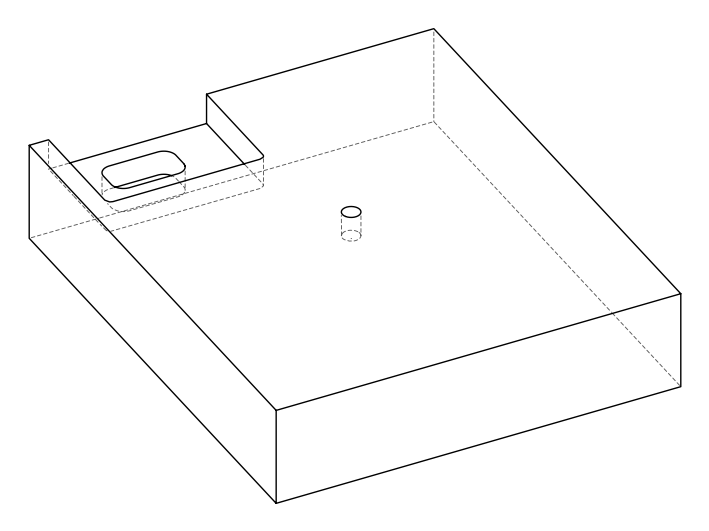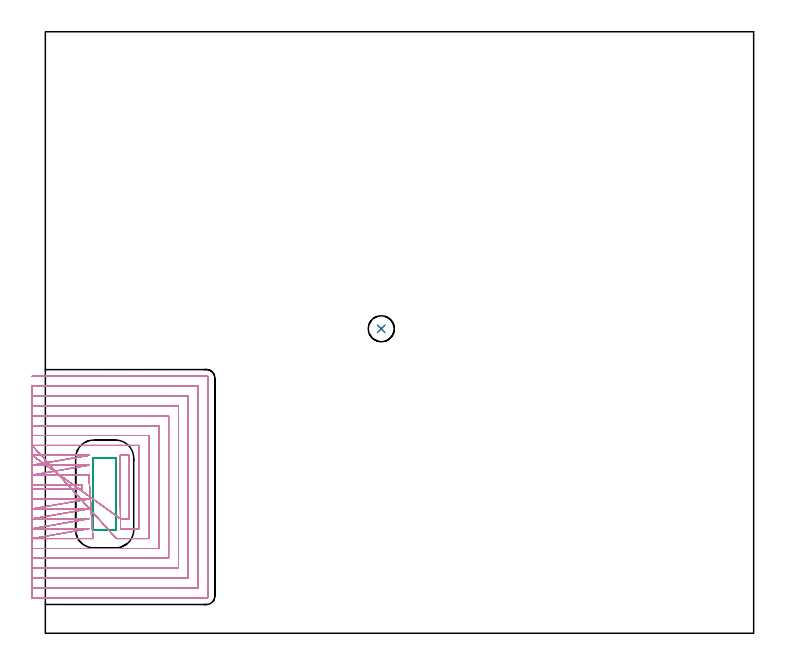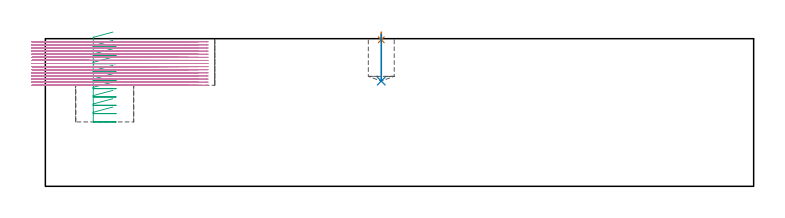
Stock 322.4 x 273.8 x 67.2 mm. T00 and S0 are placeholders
(PLAN: 4 operations, 3 tool changes, 97 min)
(1 SPOT_DRILL | STEP1POCKET | NXT0321_9005460120000 | 0.03 min | 1 mm3)
(2 DRILL_BLIND_HOLE_INTO_CENTER | STEP1POCKET | NXT0301_089 | 0.09 min | 1948 mm3)
(3 MILL_RECTANGULAR_POCKET | POCKET_RECTANGULAR_STRAIGHT | UGT0201_010 | Follow Part, ap 4, ae 75% | 2.82 min | 46866 mm3)
(4 MILL_SLOT | SLOT_PARTIAL_RECTANGULAR | UGT0201_014 | Follow Part, ap 1.5, ae 75% | 94.05 min | 148403 mm3)
(TOOL NXT0321_9005460120000 | NC Spot Drill, 142deg, 12mm, Carbide, Uncoated | D12 PA142 FL30 Z2)
(TOOL NXT0301_089 | Carbide Drill 11.8mm [860.1-1180-035A1-MM 2214] | D11.8 PA140 FL55 Z2)
(TOOL UGT0201_010 | End Mill 16 mm | D16 FL22 Z2)
(TOOL UGT0201_014 | End mill 6 mm | D6 FL24 Z4)
(OP 1 SPOT_DRILL)
G17 G21 G94 G90
T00 M6
G54
G17 G0 G90 X152.9 Y138.6 S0 M3
G43 Z77.2 H0
G94 G81 G98 Z66.692 F250. R70.2
G80
M5
M2
(OP 2 DRILL_BLIND_HOLE_INTO_CENTER)
G17 G21 G94 G90
T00 M6
G54
G17 G0 G90 X152.9 Y138.6 S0 M3
G43 Z77.2 H1
G94 G81 G98 Z47.9 F250. R69.2
G80
M5
M2
(OP 3 MILL_RECTANGULAR_POCKET)
G17 G21 G94 G90
T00 M6
G54
G17 G0 G90 X30.722 Y79.9 S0 M3
G43 Z77.2 H0
Z70.2
G94 G1 X22. Z67.863 F250.
X21.955 Z67.851
X21.855 Y79.845 Z67.82
X21.8 Y79.745 Z67.79
Y79.7 Z67.777
Y63.4 Z63.41
Y47.1 F500.
G3 X22. Y46.9 R0.2
G1 X32.
G3 X32.2 Y47.1 R0.2
G1 Y79.7
G3 X32. Y79.9 R0.2
G1 X22.
G3 X21.8 Y79.7 R0.2
G1 Y63.4
Y62.4
G0 X30.722 Y79.9 Z66.41
G1 X22. Z64.073 F250.
X21.955 Z64.061
X21.855 Y79.845 Z64.03
X21.8 Y79.745 Z64.
Y79.7 Z63.987
Y63.4 Z59.62
Y47.1 F500.
G3 X22. Y46.9 R0.2
G1 X32.
G3 X32.2 Y47.1 R0.2
G1 Y79.7
G3 X32. Y79.9 R0.2
G1 X22.
G3 X21.8 Y79.7 R0.2
G1 Y63.4
Y62.4
G0 X30.722 Y79.9 Z62.62
G1 X22. Z60.283 F250.
X21.955 Z60.271
X21.855 Y79.845 Z60.24
X21.8 Y79.745 Z60.21
Y79.7 Z60.198
Y63.4 Z55.83
Y47.1 F500.
G3 X22. Y46.9 R0.2
G1 X32.
G3 X32.2 Y47.1 R0.2
G1 Y79.7
G3 X32. Y79.9 R0.2
G1 X22.
G3 X21.8 Y79.7 R0.2
G1 Y63.4
Y62.4
G0 X30.722 Y79.9 Z58.83
G1 X22. Z56.493 F250.
X21.955 Z56.481
X21.855 Y79.845 Z56.45
X21.8 Y79.745 Z56.42
Y79.7 Z56.408
Y63.4 Z52.04
Y47.1 F500.
G3 X22. Y46.9 R0.2
G1 X32.
G3 X32.2 Y47.1 R0.2
G1 Y79.7
G3 X32. Y79.9 R0.2
G1 X22.
G3 X21.8 Y79.7 R0.2
G1 Y63.4
Y62.4
G0 X30.722 Y79.9 Z55.04
G1 X22. Z52.703 F250.
X21.955 Z52.691
X21.855 Y79.845 Z52.66
X21.8 Y79.745 Z52.63
Y79.7 Z52.618
Y63.4 Z48.25
Y47.1 F500.
G3 X22. Y46.9 R0.2
G1 X32.
G3 X32.2 Y47.1 R0.2
G1 Y79.7
G3 X32. Y79.9 R0.2
G1 X22.
G3 X21.8 Y79.7 R0.2
G1 Y63.4
Y62.4
G0 X30.722 Y79.9 Z51.25
G1 X22. Z48.913 F250.
X21.955 Z48.901
X21.855 Y79.845 Z48.87
X21.8 Y79.745 Z48.84
Y79.7 Z48.828
Y63.4 Z44.46
Y47.1 F500.
G3 X22. Y46.9 R0.2
G1 X32.
G3 X32.2 Y47.1 R0.2
G1 Y79.7
G3 X32. Y79.9 R0.2
G1 X22.
G3 X21.8 Y79.7 R0.2
G1 Y63.4
Y62.4
G0 X30.722 Y79.9 Z47.46
G1 X22. Z45.123 F250.
X21.955 Z45.111
X21.855 Y79.845 Z45.08
X21.8 Y79.745 Z45.05
Y79.7 Z45.038
Y63.4 Z40.67
Y47.1 F500.
G3 X22. Y46.9 R0.2
G1 X32.
G3 X32.2 Y47.1 R0.2
G1 Y79.7
G3 X32. Y79.9 R0.2
G1 X22.
G3 X21.8 Y79.7 R0.2
G1 Y63.4
Y62.4
G0 X30.722 Y79.9 Z43.67
G1 X22. Z41.333 F250.
X21.955 Z41.321
X21.855 Y79.845 Z41.29
X21.8 Y79.745 Z41.26
Y79.7 Z41.248
Y63.4 Z36.88
Y47.1 F500.
G3 X22. Y46.9 R0.2
G1 X32.
G3 X32.2 Y47.1 R0.2
G1 Y79.7
G3 X32. Y79.9 R0.2
G1 X22.
G3 X21.8 Y79.7 R0.2
G1 Y63.4
Y62.4
G0 X30.722 Y79.9 Z39.88
G1 X22. Z37.543 F250.
X21.955 Z37.531
X21.855 Y79.845 Z37.5
X21.8 Y79.745 Z37.47
Y79.7 Z37.458
Y63.4 Z33.09
Y47.1 F500.
G3 X22. Y46.9 R0.2
G1 X32.
G3 X32.2 Y47.1 R0.2
G1 Y79.7
G3 X32. Y79.9 R0.2
G1 X22.
G3 X21.8 Y79.7 R0.2
G1 Y63.4
Y62.4
G0 X30.722 Y79.9 Z36.09
G1 X22. Z33.753 F250.
X21.955 Z33.741
X21.855 Y79.845 Z33.71
X21.8 Y79.745 Z33.68
Y79.7 Z33.668
Y63.4 Z29.3
Y47.1 F500.
G3 X22. Y46.9 R0.2
G1 X32.
G3 X32.2 Y47.1 R0.2
G1 Y79.7
G3 X32. Y79.9 R0.2
G1 X22.
G3 X21.8 Y79.7 R0.2
G1 Y63.4
Y62.4
G0 Z77.2
M5
M2
(OP 4 MILL_SLOT)
G17 G21 G94 G90
T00 M6
G54
G17 G0 G90 X-6. Y65.6 S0 M3
G43 Z77.2 H0
Z65.787
G94 G1 X-3. F250.
X16.8 F500.
Y67.5
X-3.
X-6. F250.
Y61.1
X-3.
X16.8 F500.
X19.8 F250.
X-6. Y56.6 F500.
X-3. F250.
X16.8 F500.
X19.8 F250.
X-6. Y52.1 F500.
X-3. F250.
X16.8 F500.
X19.8 F250.
X-6. Y47.6 F500.
X-3. F250.
X16.798 F500.
X19.798 F250.
X-6. Y43.1 F500.
X-3. F250.
X18.667 F500.
X21.667 F250.
X19.8 Y72. F500.
X16.8 F250.
X-3. F500.
X-6. F250.
X19.8 Y76.5 F500.
X16.8 F250.
X-3. F500.
X-6. F250.
X19.962 Y81. F500.
X16.962 F250.
X-3. F500.
X-6. F250.
X34.2 Y52.1 F500.
X37.2 F250.
X38.1 F500.
Y81.
X37.037
X34.037 F250.
X34.206 Y47.6 F500.
X37.206 F250.
X42.6 F500.
Y85.5
X-3.
X-6. F250.
X32.338 Y43.1 F500.
X35.338 F250.
X47.1 F500.
Y90.
X-3.
X-6. F250.
Y38.6
X-3.
X51.6 F500.
Y94.5
X-3.
X-6. F250.
Y34.1
X-3.
X56.1 F500.
Y99.
X-3.
X-6. F250.
Y29.6
X-3.
X60.6 F500.
Y103.5
X-3.
X-6. F250.
Y25.1
X-3.
X65.1 F500.
Y108.
X-3.
X-6. F250.
Y20.6
X-3.
X69.6 F500.
Y112.5
X-3.
X-6. F250.
Y16.1
X-3.
X73.4 F500.
G3 X74.1 Y16.8 R0.7
G1 Y116.3
G3 X73.4 Y117. R0.7
G1 X-3.
X-6. F250.
G0 Y65.6 Z64.373
G1 X-3.
X16.8 F500.
Y67.5
X-3.
X-6. F250.
Y61.1
X-3.
X16.8 F500.
X19.8 F250.
X-6. Y56.6 F500.
X-3. F250.
X16.8 F500.
X19.8 F250.
X-6. Y52.1 F500.
X-3. F250.
X16.8 F500.
X19.8 F250.
X-6. Y47.6 F500.
X-3. F250.
X16.798 F500.
X19.798 F250.
X-6. Y43.1 F500.
X-3. F250.
X18.667 F500.
X21.667 F250.
X19.8 Y72. F500.
X16.8 F250.
X-3. F500.
X-6. F250.
X19.8 Y76.5 F500.
X16.8 F250.
X-3. F500.
X-6. F250.
X19.962 Y81. F500.
X16.962 F250.
X-3. F500.
X-6. F250.
X34.2 Y52.1 F500.
X37.2 F250.
X38.1 F500.
Y81.
X37.037
X34.037 F250.
X34.206 Y47.6 F500.
X37.206 F250.
X42.6 F500.
Y85.5
X-3.
X-6. F250.
X32.338 Y43.1 F500.
X35.338 F250.
X47.1 F500.
Y90.
X-3.
X-6. F250.
Y38.6
X-3.
X51.6 F500.
Y94.5
X-3.
X-6. F250.
Y34.1
X-3.
X56.1 F500.
Y99.
X-3.
X-6. F250.
Y29.6
X-3.
X60.6 F500.
Y103.5
X-3.
X-6. F250.
Y25.1
X-3.
X65.1 F500.
Y108.
X-3.
X-6. F250.
Y20.6
X-3.
X69.6 F500.
Y112.5
X-3.
X-6. F250.
Y16.1
X-3.
X73.4 F500.
G3 X74.1 Y16.8 R0.7
G1 Y116.3
G3 X73.4 Y117. R0.7
G1 X-3.
X-6. F250.
G0 Y65.6 Z62.96
G1 X-3.
X16.8 F500.
Y67.5
X-3.
X-6. F250.
Y61.1
X-3.
X16.8 F500.
X19.8 F250.
X-6. Y56.6 F500.
X-3. F250.
X16.8 F500.
X19.8 F250.
X-6. Y52.1 F500.
X-3. F250.
X16.8 F500.
X19.8 F250.
X-6. Y47.6 F500.
X-3. F250.
X16.798 F500.
X19.798 F250.
X-6. Y43.1 F500.
X-3. F250.
X18.667 F500.
X21.667 F250.
X19.8 Y72. F500.
X16.8 F250.
X-3. F500.
X-6. F250.
X19.8 Y76.5 F500.
X16.8 F250.
X-3. F500.
X-6. F250.
X19.962 Y81. F500.
X16.962 F250.
X-3. F500.
X-6. F250.
X34.2 Y52.1 F500.
X37.2 F250.
X38.1 F500.
Y81.
X37.037
X34.037 F250.
X34.206 Y47.6 F500.
X37.206 F250.
X42.6 F500.
Y85.5
X-3.
X-6. F250.
X32.338 Y43.1 F500.
X35.338 F250.
X47.1 F500.
Y90.
X-3.
X-6. F250.
Y38.6
X-3.
X51.6 F500.
Y94.5
X-3.
X-6. F250.
Y34.1
X-3.
X56.1 F500.
Y99.
X-3.
X-6. F250.
Y29.6
X-3.
X60.6 F500.
Y103.5
X-3.
X-6. F250.
Y25.1
X-3.
X65.1 F500.
Y108.
X-3.
X-6. F250.
Y20.6
X-3.
X69.6 F500.
Y112.5
X-3.
X-6. F250.
Y16.1
X-3.
X73.4 F500.
G3 X74.1 Y16.8 R0.7
G1 Y116.3
G3 X73.4 Y117. R0.7
G1 X-3.
X-6. F250.
G0 Y65.6 Z61.547
G1 X-3.
X16.8 F500.
Y67.5
X-3.
X-6. F250.
Y61.1
X-3.
X16.8 F500.
X19.8 F250.
X-6. Y56.6 F500.
X-3. F250.
X16.8 F500.
X19.8 F250.
X-6. Y52.1 F500.
X-3. F250.
X16.8 F500.
X19.8 F250.
X-6. Y47.6 F500.
X-3. F250.
X16.798 F500.
X19.798 F250.
X-6. Y43.1 F500.
X-3. F250.
X18.667 F500.
X21.667 F250.
X19.8 Y72. F500.
X16.8 F250.
X-3. F500.
X-6. F250.
X19.8 Y76.5 F500.
X16.8 F250.
X-3. F500.
X-6. F250.
X19.962 Y81. F500.
X16.962 F250.
X-3. F500.
X-6. F250.
X34.2 Y52.1 F500.
X37.2 F250.
X38.1 F500.
Y81.
X37.037
X34.037 F250.
X34.204 Y47.6 F500.
X37.204 F250.
X42.6 F500.
Y85.5
X-3.
X-6. F250.
X32.336 Y43.1 F500.
X35.336 F250.
X47.1 F500.
Y90.
X-3.
X-6. F250.
Y38.6
X-3.
X51.6 F500.
Y94.5
X-3.
X-6. F250.
Y34.1
X-3.
X56.1 F500.
Y99.
X-3.
X-6. F250.
Y29.6
X-3.
X60.6 F500.
Y103.5
X-3.
X-6. F250.
Y25.1
X-3.
X65.1 F500.
Y108.
X-3.
X-6. F250.
Y20.6
X-3.
X69.6 F500.
Y112.5
X-3.
X-6. F250.
Y16.1
X-3.
X73.4 F500.
G3 X74.1 Y16.8 R0.7
G1 Y116.3
G3 X73.4 Y117. R0.7
G1 X-3.
X-6. F250.
G0 Y65.6 Z60.133
G1 X-3.
X16.8 F500.
Y67.5
X-3.
X-6. F250.
Y61.1
X-3.
X16.8 F500.
X19.8 F250.
X-6. Y56.6 F500.
X-3. F250.
X16.8 F500.
X19.8 F250.
X-6. Y52.1 F500.
X-3. F250.
X16.8 F500.
X19.8 F250.
X-6. Y47.6 F500.
X-3. F250.
X16.798 F500.
X19.798 F250.
X-6. Y43.1 F500.
X-3. F250.
X18.667 F500.
X21.667 F250.
X19.8 Y72. F500.
X16.8 F250.
X-3. F500.
X-6. F250.
X19.8 Y76.5 F500.
X16.8 F250.
X-3. F500.
X-6. F250.
X19.962 Y81. F500.
X16.962 F250.
X-3. F500.
X-6. F250.
X34.2 Y52.1 F500.
X37.2 F250.
X38.1 F500.
Y81.
X37.037
X34.037 F250.
X34.204 Y47.6 F500.
X37.204 F250.
X42.6 F500.
Y85.5
X-3.
X-6. F250.
X32.336 Y43.1 F500.
X35.336 F250.
X47.1 F500.
Y90.
X-3.
X-6. F250.
Y38.6
X-3.
X51.6 F500.
Y94.5
X-3.
X-6. F250.
Y34.1
X-3.
X56.1 F500.
Y99.
X-3.
X-6. F250.
Y29.6
X-3.
X60.6 F500.
Y103.5
X-3.
X-6. F250.
Y25.1
X-3.
X65.1 F500.
Y108.
X-3.
X-6. F250.
Y20.6
X-3.
X69.6 F500.
Y112.5
X-3.
X-6. F250.
Y16.1
X-3.
X73.4 F500.
G3 X74.1 Y16.8 R0.7
G1 Y116.3
G3 X73.4 Y117. R0.7
G1 X-3.
X-6. F250.
G0 Y65.6 Z58.72
G1 X-3.
X16.8 F500.
Y67.5
X-3.
X-6. F250.
Y61.1
X-3.
X16.8 F500.
X19.8 F250.
X-6. Y56.6 F500.
X-3. F250.
X16.8 F500.
X19.8 F250.
X-6. Y52.1 F500.
X-3. F250.
X16.8 F500.
X19.8 F250.
X-6. Y47.6 F500.
X-3. F250.
X16.798 F500.
X19.798 F250.
X-6. Y43.1 F500.
X-3. F250.
X18.667 F500.
X21.667 F250.
X19.8 Y72. F500.
X16.8 F250.
X-3. F500.
X-6. F250.
X19.8 Y76.5 F500.
X16.8 F250.
X-3. F500.
X-6. F250.
X19.962 Y81. F500.
X16.962 F250.
X-3. F500.
X-6. F250.
X34.2 Y52.1 F500.
X37.2 F250.
X38.1 F500.
Y81.
X37.037
X34.037 F250.
X34.206 Y47.6 F500.
X37.206 F250.
X42.6 F500.
Y85.5
X-3.
X-6. F250.
X32.338 Y43.1 F500.
X35.338 F250.
X47.1 F500.
Y90.
X-3.
X-6. F250.
Y38.6
X-3.
X51.6 F500.
Y94.5
X-3.
X-6. F250.
Y34.1
X-3.
X56.1 F500.
Y99.
X-3.
X-6. F250.
Y29.6
X-3.
X60.6 F500.
Y103.5
X-3.
X-6. F250.
Y25.1
X-3.
X65.1 F500.
Y108.
X-3.
X-6. F250.
Y20.6
X-3.
X69.6 F500.
Y112.5
X-3.
X-6. F250.
Y16.1
X-3.
X73.4 F500.
G3 X74.1 Y16.8 R0.7
G1 Y116.3
G3 X73.4 Y117. R0.7
G1 X-3.
X-6. F250.
G0 Y65.6 Z57.307
G1 X-3.
X16.8 F500.
Y67.5
X-3.
X-6. F250.
Y61.1
X-3.
X16.8 F500.
X19.8 F250.
X-6. Y56.6 F500.
X-3. F250.
X16.8 F500.
X19.8 F250.
X-6. Y52.1 F500.
X-3. F250.
X16.8 F500.
X19.8 F250.
X-6. Y47.6 F500.
X-3. F250.
X16.798 F500.
X19.798 F250.
X-6. Y43.1 F500.
X-3. F250.
X18.667 F500.
X21.667 F250.
X19.8 Y72. F500.
X16.8 F250.
X-3. F500.
X-6. F250.
X19.8 Y76.5 F500.
X16.8 F250.
X-3. F500.
X-6. F250.
X19.962 Y81. F500.
X16.962 F250.
X-3. F500.
X-6. F250.
X34.2 Y52.1 F500.
X37.2 F250.
X38.1 F500.
Y81.
X37.037
X34.037 F250.
X34.206 Y47.6 F500.
X37.206 F250.
X42.6 F500.
Y85.5
X-3.
X-6. F250.
X32.338 Y43.1 F500.
X35.338 F250.
X47.1 F500.
Y90.
X-3.
X-6. F250.
Y38.6
X-3.
X51.6 F500.
Y94.5
X-3.
X-6. F250.
Y34.1
X-3.
X56.1 F500.
Y99.
X-3.
X-6. F250.
Y29.6
X-3.
X60.6 F500.
Y103.5
X-3.
X-6. F250.
Y25.1
X-3.
X65.1 F500.
Y108.
X-3.
X-6. F250.
Y20.6
X-3.
X69.6 F500.
Y112.5
X-3.
X-6. F250.
Y16.1
X-3.
X73.4 F500.
G3 X74.1 Y16.8 R0.7
G1 Y116.3
G3 X73.4 Y117. R0.7
G1 X-3.
X-6. F250.
G0 Y65.6 Z55.893
G1 X-3.
X16.8 F500.
Y67.5
X-3.
X-6. F250.
Y61.1
X-3.
X16.8 F500.
X19.8 F250.
X-6. Y56.6 F500.
X-3. F250.
X16.8 F500.
X19.8 F250.
X-6. Y52.1 F500.
X-3. F250.
X16.8 F500.
X19.8 F250.
X-6. Y47.6 F500.
X-3. F250.
X16.798 F500.
X19.798 F250.
X-6. Y43.1 F500.
X-3. F250.
X18.667 F500.
X21.667 F250.
X19.8 Y72. F500.
X16.8 F250.
X-3. F500.
X-6. F250.
X19.8 Y76.5 F500.
X16.8 F250.
X-3. F500.
X-6. F250.
X19.962 Y81. F500.
X16.962 F250.
X-3. F500.
X-6. F250.
X34.2 Y52.1 F500.
X37.2 F250.
X38.1 F500.
Y81.
X37.037
X34.037 F250.
X34.206 Y47.6 F500.
X37.206 F250.
X42.6 F500.
Y85.5
X-3.
X-6. F250.
X32.338 Y43.1 F500.
X35.338 F250.
X47.1 F500.
Y90.
X-3.
X-6. F250.
Y38.6
X-3.
X51.6 F500.
Y94.5
X-3.
X-6. F250.
Y34.1
X-3.
X56.1 F500.
Y99.
X-3.
X-6. F250.
Y29.6
X-3.
X60.6 F500.
Y103.5
X-3.
X-6. F250.
Y25.1
X-3.
X65.1 F500.
Y108.
X-3.
X-6. F250.
Y20.6
X-3.
X69.6 F500.
Y112.5
X-3.
X-6. F250.
Y16.1
X-3.
X73.4 F500.
G3 X74.1 Y16.8 R0.7
G1 Y116.3
G3 X73.4 Y117. R0.7
G1 X-3.
X-6. F250.
G0 Y65.6 Z54.48
G1 X-3.
X16.8 F500.
Y67.5
X-3.
X-6. F250.
Y61.1
X-3.
X16.8 F500.
X19.8 F250.
X-6. Y56.6 F500.
X-3. F250.
X16.8 F500.
X19.8 F250.
X-6. Y52.1 F500.
X-3. F250.
X16.8 F500.
X19.8 F250.
X-6. Y47.6 F500.
X-3. F250.
X16.798 F500.
X19.798 F250.
X-6. Y43.1 F500.
X-3. F250.
X18.667 F500.
X21.667 F250.
X19.8 Y72. F500.
X16.8 F250.
X-3. F500.
X-6. F250.
X19.8 Y76.5 F500.
X16.8 F250.
X-3. F500.
X-6. F250.
X19.962 Y81. F500.
X16.962 F250.
X-3. F500.
X-6. F250.
X34.2 Y52.1 F500.
X37.2 F250.
X38.1 F500.
Y81.
X37.037
X34.037 F250.
X34.206 Y47.6 F500.
X37.206 F250.
X42.6 F500.
Y85.5
X-3.
X-6. F250.
X32.338 Y43.1 F500.
X35.338 F250.
X47.1 F500.
Y90.
X-3.
X-6. F250.
Y38.6
X-3.
X51.6 F500.
Y94.5
X-3.
X-6. F250.
Y34.1
X-3.
X56.1 F500.
Y99.
X-3.
X-6. F250.
Y29.6
X-3.
X60.6 F500.
Y103.5
X-3.
X-6. F250.
Y25.1
X-3.
X65.1 F500.
Y108.
X-3.
X-6. F250.
Y20.6
X-3.
X69.6 F500.
Y112.5
X-3.
X-6. F250.
Y16.1
X-3.
X73.4 F500.
G3 X74.1 Y16.8 R0.7
G1 Y116.3
G3 X73.4 Y117. R0.7
G1 X-3.
X-6. F250.
G0 Y65.6 Z53.067
G1 X-3.
X16.8 F500.
Y67.5
X-3.
X-6. F250.
Y61.1
X-3.
X16.8 F500.
X19.8 F250.
X-6. Y56.6 F500.
X-3. F250.
X16.8 F500.
X19.8 F250.
X-6. Y52.1 F500.
X-3. F250.
X16.8 F500.
X19.8 F250.
X-6. Y47.6 F500.
X-3. F250.
X16.798 F500.
X19.798 F250.
X-6. Y43.1 F500.
X-3. F250.
X18.667 F500.
X21.667 F250.
X19.8 Y72. F500.
X16.8 F250.
X-3. F500.
X-6. F250.
X19.8 Y76.5 F500.
X16.8 F250.
X-3. F500.
X-6. F250.
X19.962 Y81. F500.
X16.962 F250.
X-3. F500.
X-6. F250.
X34.2 Y52.1 F500.
X37.2 F250.
X38.1 F500.
Y81.
X37.037
X34.037 F250.
X34.206 Y47.6 F500.
X37.206 F250.
X42.6 F500.
Y85.5
X-3.
X-6. F250.
X32.338 Y43.1 F500.
X35.338 F250.
X47.1 F500.
Y90.
X-3.
X-6. F250.
Y38.6
X-3.
X51.6 F500.
Y94.5
X-3.
X-6. F250.
Y34.1
X-3.
X56.1 F500.
Y99.
X-3.
X-6. F250.
Y29.6
X-3.
X60.6 F500.
Y103.5
X-3.
X-6. F250.
Y25.1
X-3.
X65.1 F500.
Y108.
X-3.
X-6. F250.
Y20.6
X-3.
X69.6 F500.
Y112.5
X-3.
X-6. F250.
Y16.1
X-3.
X73.4 F500.
G3 X74.1 Y16.8 R0.7
G1 Y116.3
G3 X73.4 Y117. R0.7
G1 X-3.
X-6. F250.
G0 Y65.6 Z51.653
G1 X-3.
X16.8 F500.
Y67.5
X-3.
X-6. F250.
Y61.1
X-3.
X16.8 F500.
X19.8 F250.
X-6. Y56.6 F500.
X-3. F250.
X16.8 F500.
X19.8 F250.
X-6. Y52.1 F500.
X-3. F250.
X16.8 F500.
X19.8 F250.
X-6. Y47.6 F500.
X-3. F250.
X16.798 F500.
X19.798 F250.
X-6. Y43.1 F500.
X-3. F250.
X18.668 F500.
X21.668 F250.
X19.8 Y72. F500.
X16.8 F250.
X-3. F500.
X-6. F250.
X19.8 Y76.5 F500.
X16.8 F250.
X-3. F500.
X-6. F250.
X19.962 Y81. F500.
X16.962 F250.
X-3. F500.
X-6. F250.
X34.2 Y52.1 F500.
X37.2 F250.
X38.1 F500.
Y81.
X37.037
X34.037 F250.
X34.206 Y47.6 F500.
X37.206 F250.
X42.6 F500.
Y85.5
X-3.
X-6. F250.
X32.338 Y43.1 F500.
X35.338 F250.
X47.1 F500.
Y90.
X-3.
X-6. F250.
Y38.6
X-3.
X51.6 F500.
Y94.5
X-3.
X-6. F250.
Y34.1
X-3.
X56.1 F500.
Y99.
X-3.
X-6. F250.
Y29.6
X-3.
X60.6 F500.
Y103.5
X-3.
X-6. F250.
Y25.1
X-3.
X65.1 F500.
Y108.
X-3.
X-6. F250.
Y20.6
X-3.
X69.6 F500.
Y112.5
X-3.
X-6. F250.
Y16.1
X-3.
X73.4 F500.
G3 X74.1 Y16.8 R0.7
G1 Y116.3
G3 X73.4 Y117. R0.7
G1 X-3.
X-6. F250.
G0 Y65.6 Z50.24
G1 X-3.
X16.8 F500.
Y67.5
X-3.
X-6. F250.
Y61.1
X-3.
X16.8 F500.
X19.8 F250.
X-6. Y56.6 F500.
X-3. F250.
X16.8 F500.
X19.8 F250.
X-6. Y52.1 F500.
X-3. F250.
X16.8 F500.
X19.8 F250.
X-6. Y47.6 F500.
X-3. F250.
X16.798 F500.
X19.798 F250.
X-6. Y43.1 F500.
X-3. F250.
X18.668 F500.
X21.668 F250.
X19.8 Y72. F500.
X16.8 F250.
X-3. F500.
X-6. F250.
X19.8 Y76.5 F500.
X16.8 F250.
X-3. F500.
X-6. F250.
X19.962 Y81. F500.
X16.962 F250.
X-3. F500.
X-6. F250.
X34.2 Y52.1 F500.
X37.2 F250.
X38.1 F500.
Y81.
X37.037
X34.037 F250.
X34.206 Y47.6 F500.
X37.206 F250.
X42.6 F500.
Y85.5
X-3.
X-6. F250.
X32.338 Y43.1 F500.
X35.338 F250.
X47.1 F500.
Y90.
X-3.
X-6. F250.
Y38.6
X-3.
X51.6 F500.
Y94.5
X-3.
X-6. F250.
Y34.1
X-3.
X56.1 F500.
Y99.
X-3.
X-6. F250.
Y29.6
X-3.
X60.6 F500.
Y103.5
X-3.
X-6. F250.
Y25.1
X-3.
X65.1 F500.
Y108.
X-3.
X-6. F250.
Y20.6
X-3.
X69.6 F500.
Y112.5
X-3.
X-6. F250.
Y16.1
X-3.
X73.4 F500.
G3 X74.1 Y16.8 R0.7
G1 Y116.3
G3 X73.4 Y117. R0.7
G1 X-3.
X-6. F250.
G0 Y65.6 Z48.827
G1 X-3.
X16.8 F500.
Y67.5
X-3.
X-6. F250.
Y61.1
X-3.
X16.8 F500.
X19.8 F250.
X-6. Y56.6 F500.
X-3. F250.
X16.8 F500.
X19.8 F250.
X-6. Y52.1 F500.
X-3. F250.
X16.8 F500.
X19.8 F250.
X-6. Y47.6 F500.
X-3. F250.
X16.798 F500.
X19.798 F250.
X-6. Y43.1 F500.
X-3. F250.
X18.667 F500.
X21.667 F250.
X19.8 Y72. F500.
X16.8 F250.
X-3. F500.
X-6. F250.
X19.8 Y76.5 F500.
X16.8 F250.
X-3. F500.
X-6. F250.
X19.962 Y81. F500.
X16.962 F250.
X-3. F500.
X-6. F250.
X34.2 Y52.1 F500.
X37.2 F250.
X38.1 F500.
Y81.
X37.037
X34.037 F250.
X34.206 Y47.6 F500.
X37.206 F250.
X42.6 F500.
Y85.5
X-3.
X-6. F250.
X32.338 Y43.1 F500.
X35.338 F250.
X47.1 F500.
Y90.
X-3.
X-6. F250.
Y38.6
X-3.
X51.6 F500.
Y94.5
X-3.
X-6. F250.
Y34.1
X-3.
X56.1 F500.
Y99.
X-3.
X-6. F250.
Y29.6
X-3.
X60.6 F500.
Y103.5
X-3.
X-6. F250.
Y25.1
X-3.
X65.1 F500.
Y108.
X-3.
X-6. F250.
Y20.6
X-3.
X69.6 F500.
Y112.5
X-3.
X-6. F250.
Y16.1
X-3.
X73.4 F500.
G3 X74.1 Y16.8 R0.7
G1 Y116.3
G3 X73.4 Y117. R0.7
G1 X-3.
X-6. F250.
G0 Y65.6 Z47.413
G1 X-3.
X16.8 F500.
Y67.5
X-3.
X-6. F250.
Y61.1
X-3.
X16.8 F500.
X19.8 F250.
X-6. Y56.6 F500.
X-3. F250.
X16.8 F500.
X19.8 F250.
X-6. Y52.1 F500.
X-3. F250.
X16.8 F500.
X19.8 F250.
X-6. Y47.6 F500.
X-3. F250.
X16.798 F500.
X19.798 F250.
X-6. Y43.1 F500.
X-3. F250.
X18.667 F500.
X21.667 F250.
X19.8 Y72. F500.
X16.8 F250.
X-3. F500.
X-6. F250.
X19.8 Y76.5 F500.
X16.8 F250.
X-3. F500.
X-6. F250.
X19.962 Y81. F500.
X16.962 F250.
X-3. F500.
X-6. F250.
X34.2 Y52.1 F500.
X37.2 F250.
X38.1 F500.
Y81.
X37.037
X34.037 F250.
X34.206 Y47.6 F500.
X37.206 F250.
X42.6 F500.
Y85.5
X-3.
X-6. F250.
X32.338 Y43.1 F500.
X35.338 F250.
X47.1 F500.
Y90.
X-3.
X-6. F250.
Y38.6
X-3.
X51.6 F500.
Y94.5
X-3.
X-6. F250.
Y34.1
X-3.
X56.1 F500.
Y99.
X-3.
X-6. F250.
Y29.6
X-3.
X60.6 F500.
Y103.5
X-3.
X-6. F250.
Y25.1
X-3.
X65.1 F500.
Y108.
X-3.
X-6. F250.
Y20.6
X-3.
X69.6 F500.
Y112.5
X-3.
X-6. F250.
Y16.1
X-3.
X73.4 F500.
G3 X74.1 Y16.8 R0.7
G1 Y116.3
G3 X73.4 Y117. R0.7
G1 X-3.
X-6. F250.
G0 Y65.6 Z46.
G1 X-3.
X16.8 F500.
Y67.5
X-3.
X-6. F250.
Y61.1
X-3.
X16.8 F500.
X19.8 F250.
X-6. Y56.6 F500.
X-3. F250.
X16.8 F500.
X19.8 F250.
X-6. Y52.1 F500.
X-3. F250.
X16.8 F500.
X19.8 F250.
X-6. Y47.6 F500.
X-3. F250.
X16.798 F500.
X19.798 F250.
X-6. Y43.1 F500.
X-3. F250.
X18.667 F500.
X21.667 F250.
X19.8 Y72. F500.
X16.8 F250.
X-3. F500.
X-6. F250.
X19.8 Y76.5 F500.
X16.8 F250.
X-3. F500.
X-6. F250.
X19.962 Y81. F500.
X16.962 F250.
X-3. F500.
X-6. F250.
X34.2 Y52.1 F500.
X37.2 F250.
X38.1 F500.
Y81.
X37.037
X34.037 F250.
X34.206 Y47.6 F500.
X37.206 F250.
X42.6 F500.
Y85.5
X-3.
X-6. F250.
X32.338 Y43.1 F500.
X35.338 F250.
X47.1 F500.
Y90.
X-3.
X-6. F250.
Y38.6
X-3.
X51.6 F500.
Y94.5
X-3.
X-6. F250.
Y34.1
X-3.
X56.1 F500.
Y99.
X-3.
X-6. F250.
Y29.6
X-3.
X60.6 F500.
Y103.5
X-3.
X-6. F250.
Y25.1
X-3.
X65.1 F500.
Y108.
X-3.
X-6. F250.
Y20.6
X-3.
X69.6 F500.
Y112.5
X-3.
X-6. F250.
Y16.1
X-3.
X73.4 F500.
G3 X74.1 Y16.8 R0.7
G1 Y116.3
G3 X73.4 Y117. R0.7
G1 X-3.
X-6. F250.
G0 Z77.2
M5
M2
